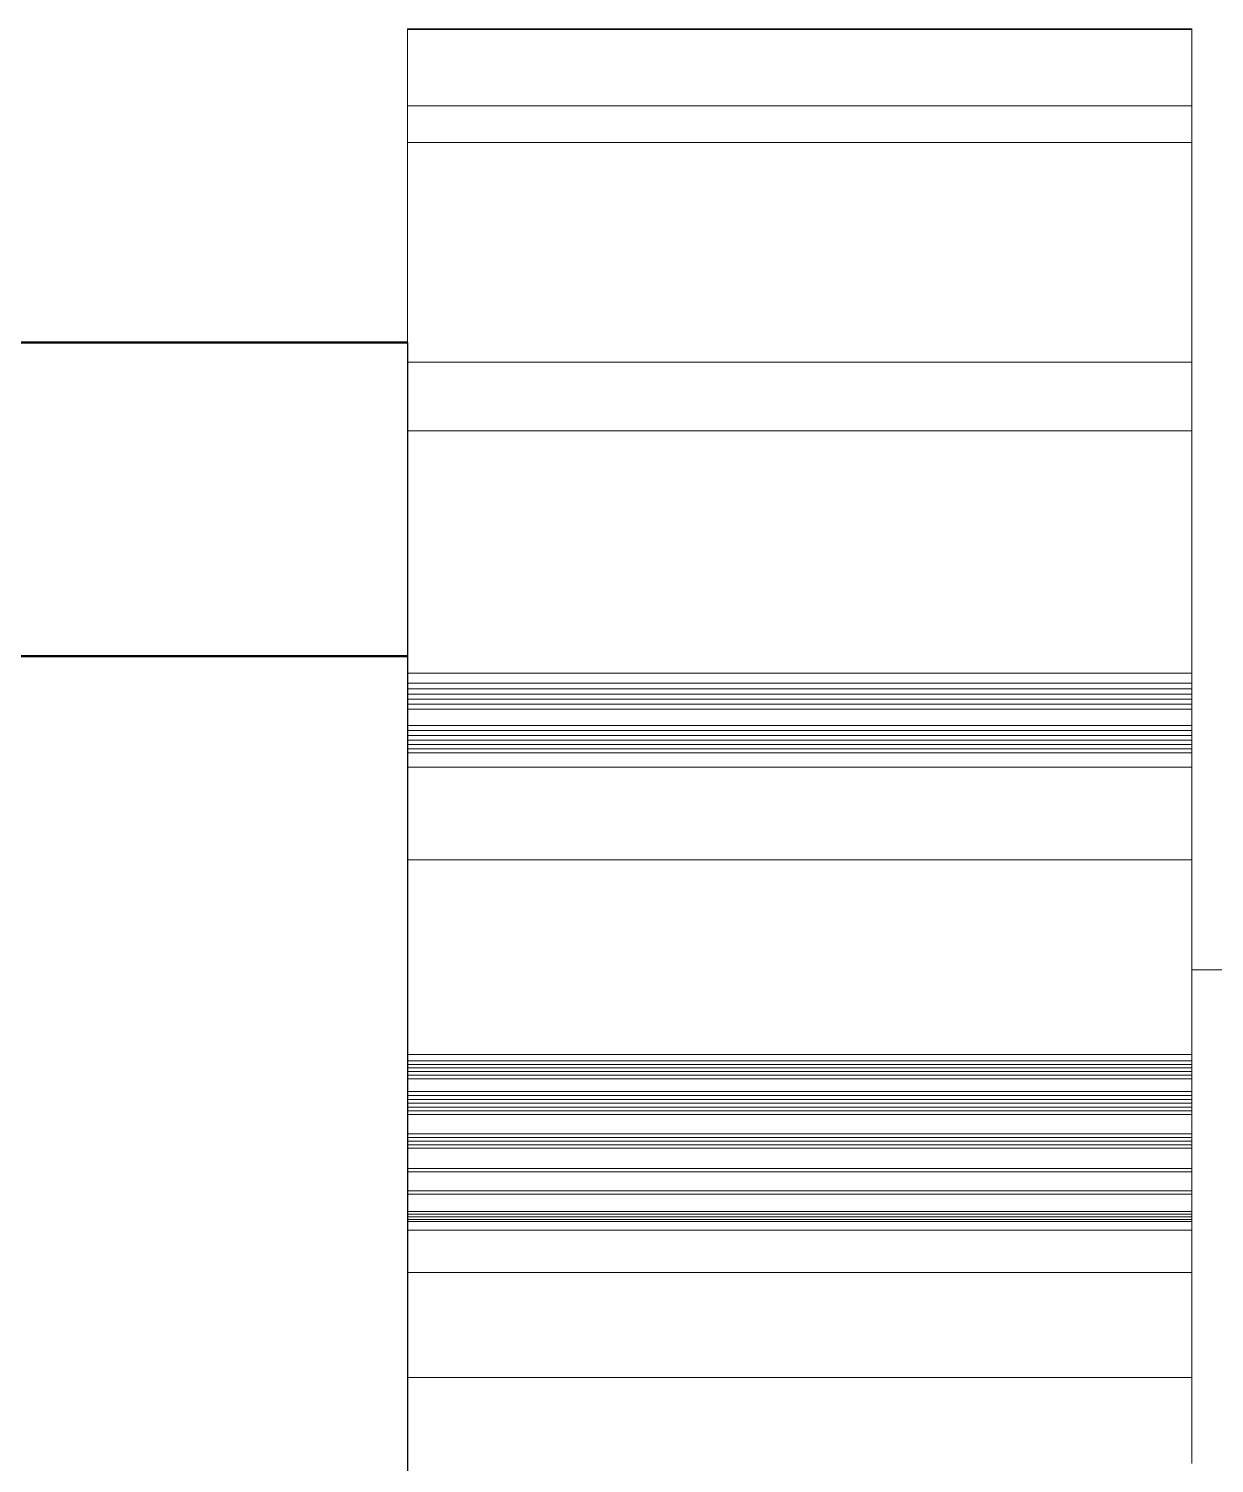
# Model space of a CAD drawing. Header units: millimetres. Extents: x 278858 to 279223, y 218711 to 219074.
# Drawn here: x 279161.72 to 279169.27, y 218975.68 to 218984.83 of the extents above; entities that cross this region are included whole.
import ezdxf

# ---------------------------------------------------------------- set-up
doc = ezdxf.new("R2010")
doc.units = ezdxf.units.MM
doc.header["$LTSCALE"] = 2
doc.layers.add('AM_9', color=251, linetype='Continuous', lineweight=15)
doc.layers.add('Visibile (ANSI)', color=7, linetype='Continuous', lineweight=50)

msp = doc.modelspace()

# ---------------------------------------------------------------- linework, layer by layer
msp.add_line((279164.1308, 218982.8284), (279164.1308, 218966.8284))
at = {"layer": 'AM_9'}
for p, q in [((279164.1308, 218984.8284), (279164.1308, 218984.8226)), ((279164.1308, 218984.8284), (279169.1308, 218984.8284)), ((279164.1308, 218984.7508), (279164.1308, 218984.8226)), ((279164.1308, 218984.8226), (279169.1308, 218984.8226)), ((279169.1308, 218984.8226), (279169.1308, 218984.8284)), ((279169.1308, 218984.8226), (279169.1308, 218984.7508)), ((279164.1308, 218984.6801), (279164.1308, 218984.7508)), ((279169.1308, 218984.7508), (279169.1308, 218984.6801)), ((279164.1308, 218984.6108), (279164.1308, 218984.6801)), ((279169.1308, 218984.6801), (279169.1308, 218984.6108)), ((279164.1308, 218984.5427), (279164.1308, 218984.6108)), ((279164.1308, 218984.4759), (279164.1308, 218984.5427)), ((279169.1308, 218984.6108), (279169.1308, 218984.5427)), ((279169.1308, 218984.5427), (279169.1308, 218984.4759)), ((279164.1308, 218984.4105), (279164.1308, 218984.4759)), ((279169.1308, 218984.4759), (279169.1308, 218984.4105)), ((279164.1308, 218984.3466), (279164.1308, 218984.4105)), ((279164.1308, 218984.3364), (279164.1308, 218984.3466)), ((279169.1308, 218984.4105), (279169.1308, 218984.3466)), ((279169.1308, 218984.3466), (279169.1308, 218984.3364)), ((279164.1308, 218984.3364), (279164.1308, 218984.1033)), ((279164.1308, 218984.3364), (279169.1308, 218984.3364)), ((279169.1308, 218984.1033), (279169.1308, 218984.3364)), ((279164.1308, 218984.1359), (279164.1308, 218984.1749)), ((279164.1308, 218984.0981), (279164.1308, 218984.1359)), ((279164.1308, 218984.0217), (279164.1308, 218984.1033)), ((279164.1308, 218984.1033), (279169.1308, 218984.1033)), ((279164.1308, 218984.0217), (279164.1308, 218984.1033)), ((279164.1308, 218984.0618), (279164.1308, 218984.0981)), ((279169.1308, 218984.1033), (279169.1308, 218984.0217)), ((279164.1308, 218984.0268), (279164.1308, 218984.0618)), ((279164.1308, 218983.9931), (279164.1308, 218984.0268)), ((279164.1308, 218983.942), (279164.1308, 218984.0217)), ((279164.1308, 218983.942), (279164.1308, 218984.0217)), ((279164.1308, 218983.9608), (279164.1308, 218983.9931)), ((279169.1308, 218984.0217), (279169.1308, 218983.942)), ((279164.1308, 218983.9297), (279164.1308, 218983.9608)), ((279164.1308, 218983.8642), (279164.1308, 218983.942)), ((279164.1308, 218983.8642), (279164.1308, 218983.942)), ((279164.1308, 218983.9), (279164.1308, 218983.9297)), ((279164.1308, 218983.8715), (279164.1308, 218983.9)), ((279169.1308, 218983.942), (279169.1308, 218983.8642)), ((279164.1308, 218983.8444), (279164.1308, 218983.8715)), ((279164.1308, 218983.7882), (279164.1308, 218983.8642)), ((279164.1308, 218983.7882), (279164.1308, 218983.8642)), ((279164.1308, 218983.8184), (279164.1308, 218983.8444)), ((279164.1308, 218983.7938), (279164.1308, 218983.8184)), ((279169.1308, 218983.8642), (279169.1308, 218983.7882)), ((279164.1308, 218983.7704), (279164.1308, 218983.7938)), ((279164.1308, 218983.7142), (279164.1308, 218983.7882)), ((279164.1308, 218983.7142), (279164.1308, 218983.7882)), ((279164.1308, 218983.7481), (279164.1308, 218983.7704)), ((279164.1308, 218983.7271), (279164.1308, 218983.7481)), ((279164.1308, 218983.7073), (279164.1308, 218983.7271)), ((279164.1308, 218983.6422), (279164.1308, 218983.7142)), ((279164.1308, 218983.6422), (279164.1308, 218983.7142)), ((279164.1308, 218983.6887), (279164.1308, 218983.7073)), ((279169.1308, 218983.7882), (279169.1308, 218983.7142)), ((279169.1308, 218983.7142), (279169.1308, 218983.6422)), ((279164.1308, 218983.6712), (279164.1308, 218983.6887)), ((279164.1308, 218983.6548), (279164.1308, 218983.6712)), ((279164.1308, 218983.6224), (279164.1308, 218983.6548)), ((279164.1308, 218983.5721), (279164.1308, 218983.6422)), ((279164.1308, 218983.5721), (279164.1308, 218983.6422)), ((279164.1308, 218983.5872), (279164.1308, 218983.6224)), ((279169.1308, 218983.6422), (279169.1308, 218983.5721)), ((279164.1308, 218983.5537), (279164.1308, 218983.5872)), ((279164.1308, 218983.5041), (279164.1308, 218983.5721)), ((279164.1308, 218983.5041), (279164.1308, 218983.5721)), ((279164.1308, 218983.5222), (279164.1308, 218983.5537)), ((279164.1308, 218983.4185), (279164.1308, 218983.5222)), ((279169.1308, 218983.5721), (279169.1308, 218983.5041)), ((279164.1308, 218983.4381), (279164.1308, 218983.5041)), ((279164.1308, 218983.4381), (279164.1308, 218983.5041)), ((279164.1308, 218983.3741), (279164.1308, 218983.4381)), ((279164.1308, 218983.3741), (279164.1308, 218983.4381)), ((279169.1308, 218983.5041), (279169.1308, 218983.4381)), ((279169.1308, 218983.4381), (279169.1308, 218983.3741)), ((279164.1308, 218983.3857), (279164.1308, 218983.4185)), ((279164.1308, 218983.355), (279164.1308, 218983.3857)), ((279164.1308, 218983.3122), (279164.1308, 218983.3741)), ((279164.1308, 218983.3122), (279164.1308, 218983.3741)), ((279164.1308, 218983.3266), (279164.1308, 218983.355)), ((279169.1308, 218983.3741), (279169.1308, 218983.3122)), ((279164.1308, 218983.3006), (279164.1308, 218983.3266)), ((279164.1308, 218983.2524), (279164.1308, 218983.3122)), ((279164.1308, 218983.2524), (279164.1308, 218983.3122)), ((279164.1308, 218983.1469), (279164.1308, 218983.3006)), ((279164.1308, 218983.1946), (279164.1308, 218983.2524)), ((279164.1308, 218983.1946), (279164.1308, 218983.2524)), ((279169.1308, 218983.3122), (279169.1308, 218983.2524)), ((279169.1308, 218983.2524), (279169.1308, 218983.1946)), ((279164.1308, 218983.139), (279164.1308, 218983.1946)), ((279164.1308, 218983.139), (279164.1308, 218983.1946)), ((279169.1308, 218983.1946), (279169.1308, 218983.139)), ((279164.1308, 218983.1455), (279164.1308, 218983.1469)), ((279164.1308, 218983.1455), (279164.1308, 218982.507)), ((279164.1308, 218983.0855), (279164.1308, 218983.139)), ((279164.1308, 218983.0855), (279164.1308, 218983.139)), ((279164.1308, 218983.0341), (279164.1308, 218983.0855)), ((279164.1308, 218983.0341), (279164.1308, 218983.0855)), ((279169.1308, 218983.139), (279169.1308, 218983.0855)), ((279169.1308, 218983.0855), (279169.1308, 218983.0341)), ((279164.1308, 218982.9849), (279164.1308, 218983.0341)), ((279164.1308, 218982.9849), (279164.1308, 218983.0341)), ((279164.1308, 218982.9378), (279164.1308, 218982.9849)), ((279164.1308, 218982.9378), (279164.1308, 218982.9849)), ((279169.1308, 218983.0341), (279169.1308, 218982.9849)), ((279169.1308, 218982.9849), (279169.1308, 218982.9378)), ((279164.1308, 218982.8929), (279164.1308, 218982.9378)), ((279164.1308, 218982.8929), (279164.1308, 218982.9378)), ((279164.1308, 218982.8501), (279164.1308, 218982.8929)), ((279164.1308, 218982.8501), (279164.1308, 218982.8929)), ((279169.1308, 218982.9378), (279169.1308, 218982.8929)), ((279169.1308, 218982.8929), (279169.1308, 218982.8501)), ((279164.1308, 218982.8095), (279164.1308, 218982.8501)), ((279164.1308, 218982.8095), (279164.1308, 218982.8501)), ((279164.1308, 218982.771), (279164.1308, 218982.8095)), ((279164.1308, 218982.771), (279164.1308, 218982.8095)), ((279169.1308, 218982.8501), (279169.1308, 218982.8095)), ((279169.1308, 218982.8095), (279169.1308, 218982.771)), ((279164.1308, 218982.7347), (279164.1308, 218982.771)), ((279164.1308, 218982.7347), (279164.1308, 218982.771)), ((279164.1308, 218982.7034), (279164.1308, 218982.7347)), ((279164.1308, 218982.7034), (279164.1308, 218982.7347)), ((279164.1308, 218982.7034), (279164.1308, 218982.2653)), ((279164.1308, 218982.7034), (279169.1308, 218982.7034)), ((279164.1308, 218982.7034), (279164.1308, 218982.2653)), ((279169.1308, 218982.771), (279169.1308, 218982.7347)), ((279169.1308, 218982.7347), (279169.1308, 218982.7034)), ((279169.1308, 218982.2653), (279169.1308, 218982.7034)), ((279164.1308, 218982.4458), (279164.1308, 218982.507)), ((279164.1308, 218982.3862), (279164.1308, 218982.4458)), ((279164.1308, 218982.328), (279164.1308, 218982.3862)), ((279164.1308, 218982.2714), (279164.1308, 218982.328)), ((279164.1308, 218982.2162), (279164.1308, 218982.2714)), ((279164.1308, 218982.1838), (279164.1308, 218982.2653)), ((279164.1308, 218982.2653), (279169.1308, 218982.2653)), ((279164.1308, 218982.1838), (279164.1308, 218982.2653)), ((279169.1308, 218982.2653), (279169.1308, 218982.1838)), ((279164.1308, 218982.1625), (279164.1308, 218982.2162)), ((279164.1308, 218982.1046), (279164.1308, 218982.1838)), ((279164.1308, 218982.1046), (279164.1308, 218982.1838)), ((279164.1308, 218982.1103), (279164.1308, 218982.1625)), ((279169.1308, 218982.1838), (279169.1308, 218982.1046)), ((279164.1308, 218982.0595), (279164.1308, 218982.1103)), ((279164.1308, 218982.0277), (279164.1308, 218982.1046)), ((279164.1308, 218982.0277), (279164.1308, 218982.1046)), ((279164.1308, 218982.0102), (279164.1308, 218982.0595)), ((279169.1308, 218982.1046), (279169.1308, 218982.0277)), ((279164.1308, 218981.9531), (279164.1308, 218982.0277)), ((279164.1308, 218981.9531), (279164.1308, 218982.0277)), ((279164.1308, 218981.9623), (279164.1308, 218982.0102)), ((279169.1308, 218982.0277), (279169.1308, 218981.9531)), ((279164.1308, 218981.9158), (279164.1308, 218981.9623)), ((279164.1308, 218981.8808), (279164.1308, 218981.9531)), ((279164.1308, 218981.8808), (279164.1308, 218981.9531)), ((279164.1308, 218981.8707), (279164.1308, 218981.9158)), ((279164.1308, 218981.8108), (279164.1308, 218981.8808)), ((279164.1308, 218981.8108), (279164.1308, 218981.8808)), ((279169.1308, 218981.9531), (279169.1308, 218981.8808)), ((279169.1308, 218981.8808), (279169.1308, 218981.8108)), ((279164.1308, 218981.827), (279164.1308, 218981.8707)), ((279164.1308, 218981.7847), (279164.1308, 218981.827)), ((279164.1308, 218981.7431), (279164.1308, 218981.8108)), ((279164.1308, 218981.7431), (279164.1308, 218981.8108)), ((279164.1308, 218981.7437), (279164.1308, 218981.7847)), ((279169.1308, 218981.8108), (279169.1308, 218981.7431)), ((279164.1308, 218981.7041), (279164.1308, 218981.7437)), ((279164.1308, 218981.6777), (279164.1308, 218981.7431)), ((279164.1308, 218981.6777), (279164.1308, 218981.7431)), ((279164.1308, 218981.6659), (279164.1308, 218981.7041)), ((279169.1308, 218981.7431), (279169.1308, 218981.6777)), ((279164.1308, 218981.6146), (279164.1308, 218981.6777)), ((279164.1308, 218981.6146), (279164.1308, 218981.6777)), ((279164.1308, 218981.6289), (279164.1308, 218981.6659)), ((279164.1308, 218981.5933), (279164.1308, 218981.6289)), ((279164.1308, 218981.5539), (279164.1308, 218981.6146)), ((279164.1308, 218981.5539), (279164.1308, 218981.6146)), ((279169.1308, 218981.6777), (279169.1308, 218981.6146)), ((279169.1308, 218981.6146), (279169.1308, 218981.5539)), ((279164.1308, 218981.559), (279164.1308, 218981.5933)), ((279164.1308, 218981.5259), (279164.1308, 218981.559)), ((279164.1308, 218981.4954), (279164.1308, 218981.5539)), ((279164.1308, 218981.4954), (279164.1308, 218981.5539)), ((279164.1308, 218981.4941), (279164.1308, 218981.5259)), ((279169.1308, 218981.5539), (279169.1308, 218981.4954)), ((279164.1308, 218981.4392), (279164.1308, 218981.4954)), ((279164.1308, 218981.4392), (279164.1308, 218981.4954)), ((279164.1308, 218981.4636), (279164.1308, 218981.4941)), ((279164.1308, 218981.4343), (279164.1308, 218981.4636)), ((279164.1308, 218981.3853), (279164.1308, 218981.4392)), ((279164.1308, 218981.3853), (279164.1308, 218981.4392)), ((279164.1308, 218981.4062), (279164.1308, 218981.4343)), ((279169.1308, 218981.4954), (279169.1308, 218981.4392)), ((279169.1308, 218981.4392), (279169.1308, 218981.3853)), ((279164.1308, 218981.3794), (279164.1308, 218981.4062)), ((279164.1308, 218981.3336), (279164.1308, 218981.3853)), ((279164.1308, 218981.3336), (279164.1308, 218981.3853)), ((279164.1308, 218981.3537), (279164.1308, 218981.3794)), ((279164.1308, 218981.3292), (279164.1308, 218981.3537)), ((279164.1308, 218981.2842), (279164.1308, 218981.3336)), ((279164.1308, 218981.2842), (279164.1308, 218981.3336)), ((279164.1308, 218981.3058), (279164.1308, 218981.3292)), ((279169.1308, 218981.3853), (279169.1308, 218981.3336)), ((279169.1308, 218981.3336), (279169.1308, 218981.2842)), ((279164.1308, 218981.2836), (279164.1308, 218981.3058)), ((279164.1308, 218981.2371), (279164.1308, 218981.2842)), ((279164.1308, 218981.2371), (279164.1308, 218981.2842)), ((279164.1308, 218981.2624), (279164.1308, 218981.2836)), ((279164.1308, 218981.2424), (279164.1308, 218981.2624)), ((279164.1308, 218981.2235), (279164.1308, 218981.2424)), ((279164.1308, 218981.1921), (279164.1308, 218981.2371)), ((279164.1308, 218981.1921), (279164.1308, 218981.2371)), ((279169.1308, 218981.2842), (279169.1308, 218981.2371)), ((279169.1308, 218981.2371), (279169.1308, 218981.1921)), ((279164.1308, 218981.2056), (279164.1308, 218981.2235)), ((279164.1308, 218981.1888), (279164.1308, 218981.2056)), ((279164.1308, 218981.1494), (279164.1308, 218981.1921)), ((279164.1308, 218981.1494), (279164.1308, 218981.1921)), ((279164.1308, 218981.173), (279164.1308, 218981.1888)), ((279164.1308, 218981.1582), (279164.1308, 218981.173)), ((279164.1308, 218981.1443), (279164.1308, 218981.1582)), ((279164.1308, 218981.1089), (279164.1308, 218981.1494)), ((279164.1308, 218981.1089), (279164.1308, 218981.1494)), ((279164.1308, 218981.1315), (279164.1308, 218981.1443)), ((279169.1308, 218981.1921), (279169.1308, 218981.1494)), ((279169.1308, 218981.1494), (279169.1308, 218981.1089)), ((279164.1308, 218981.1057), (279164.1308, 218981.1315)), ((279164.1308, 218981.0706), (279164.1308, 218981.1089)), ((279164.1308, 218981.0706), (279164.1308, 218981.1089)), ((279164.1308, 218981.0772), (279164.1308, 218981.1057)), ((279164.1308, 218981.0494), (279164.1308, 218981.0772)), ((279164.1308, 218981.0344), (279164.1308, 218981.0706)), ((279164.1308, 218981.0344), (279164.1308, 218981.0706)), ((279169.1308, 218981.1089), (279169.1308, 218981.0706)), ((279169.1308, 218981.0706), (279169.1308, 218981.0344)), ((279164.1308, 218981.0225), (279164.1308, 218981.0494)), ((279164.1308, 218981.0003), (279164.1308, 218981.0344)), ((279164.1308, 218981.0003), (279164.1308, 218981.0344)), ((279164.1308, 218980.9322), (279164.1308, 218981.0225)), ((279164.1308, 218980.9684), (279164.1308, 218981.0003)), ((279164.1308, 218980.9684), (279164.1308, 218981.0003)), ((279164.1308, 218980.9385), (279164.1308, 218980.9684)), ((279164.1308, 218980.9385), (279164.1308, 218980.9684)), ((279169.1308, 218981.0344), (279169.1308, 218981.0003)), ((279169.1308, 218981.0003), (279169.1308, 218980.9684)), ((279169.1308, 218980.9684), (279169.1308, 218980.9385)), ((279164.1308, 218980.9107), (279164.1308, 218980.9385)), ((279164.1308, 218980.9107), (279164.1308, 218980.9385)), ((279164.1308, 218980.9037), (279164.1308, 218980.9322)), ((279164.1308, 218980.8849), (279164.1308, 218980.9107)), ((279164.1308, 218980.8849), (279164.1308, 218980.9107)), ((279164.1308, 218980.8762), (279164.1308, 218980.9037)), ((279164.1308, 218980.8612), (279164.1308, 218980.8849)), ((279164.1308, 218980.8612), (279164.1308, 218980.8849)), ((279164.1308, 218980.85), (279164.1308, 218980.8762)), ((279169.1308, 218980.9385), (279169.1308, 218980.9107)), ((279169.1308, 218980.9107), (279169.1308, 218980.8849)), ((279169.1308, 218980.8849), (279169.1308, 218980.8612)), ((279164.1308, 218980.8284), (279154.1308, 218980.8284)), ((279164.1308, 218980.8284), (279154.1308, 218980.8284)), ((279164.1308, 218980.8394), (279164.1308, 218980.8612)), ((279164.1308, 218980.8394), (279164.1308, 218980.8612)), ((279164.1308, 218980.8253), (279164.1308, 218980.85)), ((279164.1308, 218980.8195), (279164.1308, 218980.8394)), ((279164.1308, 218980.8195), (279164.1308, 218980.8394)), ((279164.1308, 218980.6756), (279164.1308, 218980.8253)), ((279164.1308, 218980.8016), (279164.1308, 218980.8195)), ((279164.1308, 218980.8016), (279164.1308, 218980.8195)), ((279164.1308, 218980.7855), (279164.1308, 218980.8016)), ((279164.1308, 218980.7855), (279164.1308, 218980.8016)), ((279164.1308, 218980.7713), (279164.1308, 218980.7855)), ((279164.1308, 218980.7713), (279164.1308, 218980.7855)), ((279169.1308, 218980.8612), (279169.1308, 218980.8394)), ((279169.1308, 218980.8394), (279169.1308, 218980.8195)), ((279169.1308, 218980.8195), (279169.1308, 218980.8016)), ((279169.1308, 218980.8016), (279169.1308, 218980.7855)), ((279169.1308, 218980.7855), (279169.1308, 218980.7713)), ((279164.1308, 218980.7588), (279164.1308, 218980.7713)), ((279164.1308, 218980.7588), (279164.1308, 218980.7713)), ((279164.1308, 218980.7481), (279164.1308, 218980.7588)), ((279164.1308, 218980.7481), (279164.1308, 218980.7588)), ((279164.1308, 218980.7392), (279164.1308, 218980.7481)), ((279164.1308, 218980.7392), (279164.1308, 218980.7481)), ((279164.1308, 218980.7319), (279164.1308, 218980.7392)), ((279164.1308, 218980.7319), (279164.1308, 218980.7392)), ((279164.1308, 218980.7263), (279164.1308, 218980.7319)), ((279164.1308, 218980.7263), (279164.1308, 218980.7319)), ((279164.1308, 218980.7223), (279164.1308, 218980.7263)), ((279164.1308, 218980.7223), (279164.1308, 218980.7263)), ((279164.1308, 218980.7198), (279164.1308, 218980.7223)), ((279164.1308, 218980.7198), (279164.1308, 218980.7223)), ((279164.1308, 218980.6553), (279164.1308, 218980.7198)), ((279164.1308, 218980.7198), (279169.1308, 218980.7198)), ((279164.1308, 218980.6553), (279164.1308, 218980.7198)), ((279169.1308, 218980.7713), (279169.1308, 218980.7588)), ((279169.1308, 218980.7588), (279169.1308, 218980.7481)), ((279169.1308, 218980.7481), (279169.1308, 218980.7392)), ((279169.1308, 218980.7392), (279169.1308, 218980.7319)), ((279169.1308, 218980.7319), (279169.1308, 218980.7263)), ((279169.1308, 218980.7263), (279169.1308, 218980.7223)), ((279169.1308, 218980.7223), (279169.1308, 218980.7198)), ((279169.1308, 218980.7198), (279169.1308, 218980.6553)), ((279164.1308, 218980.6519), (279164.1308, 218980.6756)), ((279164.1308, 218980.6206), (279164.1308, 218980.6553)), ((279164.1308, 218980.6553), (279169.1308, 218980.6553)), ((279164.1308, 218980.6206), (279164.1308, 218980.6553)), ((279164.1308, 218980.63), (279164.1308, 218980.6519)), ((279164.1308, 218980.5012), (279164.1308, 218980.63)), ((279164.1308, 218980.5867), (279164.1308, 218980.6206)), ((279164.1308, 218980.6206), (279169.1308, 218980.6206)), ((279164.1308, 218980.5867), (279164.1308, 218980.6206)), ((279169.1308, 218980.6553), (279169.1308, 218980.6206)), ((279169.1308, 218980.6206), (279169.1308, 218980.5867)), ((279164.1308, 218980.5537), (279164.1308, 218980.5867)), ((279164.1308, 218980.5867), (279169.1308, 218980.5867)), ((279164.1308, 218980.5537), (279164.1308, 218980.5867)), ((279164.1308, 218980.5218), (279164.1308, 218980.5537)), ((279164.1308, 218980.5537), (279169.1308, 218980.5537)), ((279164.1308, 218980.5218), (279164.1308, 218980.5537)), ((279164.1308, 218980.4909), (279164.1308, 218980.5218)), ((279164.1308, 218980.5218), (279169.1308, 218980.5218)), ((279164.1308, 218980.4909), (279164.1308, 218980.5218)), ((279169.1308, 218980.5867), (279169.1308, 218980.5537)), ((279169.1308, 218980.5537), (279169.1308, 218980.5218)), ((279169.1308, 218980.5218), (279169.1308, 218980.4909)), ((279164.1308, 218980.4796), (279164.1308, 218980.5012)), ((279164.1308, 218980.3852), (279164.1308, 218980.4909)), ((279164.1308, 218980.4909), (279169.1308, 218980.4909)), ((279164.1308, 218980.3852), (279164.1308, 218980.4909)), ((279164.1308, 218980.4796), (279164.1308, 218980.3623)), ((279169.1308, 218980.4909), (279169.1308, 218980.3852)), ((279164.1308, 218980.3531), (279164.1308, 218980.3852)), ((279164.1308, 218980.3852), (279169.1308, 218980.3852)), ((279164.1308, 218980.3531), (279164.1308, 218980.3852)), ((279164.1308, 218980.3438), (279164.1308, 218980.3623)), ((279164.1308, 218980.3222), (279164.1308, 218980.3531)), ((279164.1308, 218980.3531), (279169.1308, 218980.3531)), ((279164.1308, 218980.3222), (279164.1308, 218980.3531)), ((279164.1308, 218980.2374), (279164.1308, 218980.3438)), ((279164.1308, 218980.2927), (279164.1308, 218980.3222)), ((279164.1308, 218980.3222), (279169.1308, 218980.3222)), ((279164.1308, 218980.2927), (279164.1308, 218980.3222)), ((279169.1308, 218980.3852), (279169.1308, 218980.3531)), ((279169.1308, 218980.3531), (279169.1308, 218980.3222)), ((279169.1308, 218980.3222), (279169.1308, 218980.2927)), ((279164.1308, 218980.2645), (279164.1308, 218980.2927)), ((279164.1308, 218980.2927), (279169.1308, 218980.2927)), ((279164.1308, 218980.2645), (279164.1308, 218980.2927)), ((279164.1308, 218980.2378), (279164.1308, 218980.2645)), ((279164.1308, 218980.2645), (279169.1308, 218980.2645)), ((279164.1308, 218980.2378), (279164.1308, 218980.2645)), ((279164.1308, 218980.2127), (279164.1308, 218980.2378)), ((279164.1308, 218980.2378), (279169.1308, 218980.2378)), ((279164.1308, 218980.2127), (279164.1308, 218980.2378)), ((279164.1308, 218980.2205), (279164.1308, 218980.2374)), ((279169.1308, 218980.2927), (279169.1308, 218980.2645)), ((279169.1308, 218980.2645), (279169.1308, 218980.2378)), ((279169.1308, 218980.2378), (279169.1308, 218980.2127)), ((279164.1308, 218980.2059), (279164.1308, 218980.2205)), ((279164.1308, 218980.1206), (279164.1308, 218980.2127)), ((279164.1308, 218980.2127), (279169.1308, 218980.2127)), ((279164.1308, 218980.1206), (279164.1308, 218980.2127)), ((279164.1308, 218980.2047), (279164.1308, 218980.2059)), ((279164.1308, 218980.2045), (279164.1308, 218980.2047)), ((279164.1308, 218980.2037), (279164.1308, 218980.2045)), ((279164.1308, 218980.2024), (279164.1308, 218980.2037)), ((279164.1308, 218980.2004), (279164.1308, 218980.2024)), ((279164.1308, 218980.1979), (279164.1308, 218980.2004)), ((279164.1308, 218980.1947), (279164.1308, 218980.1979)), ((279164.1308, 218980.1909), (279164.1308, 218980.1947)), ((279164.1308, 218980.1863), (279164.1308, 218980.1909)), ((279164.1308, 218980.1811), (279164.1308, 218980.1863)), ((279164.1308, 218980.1751), (279164.1308, 218980.1811)), ((279164.1308, 218980.1683), (279164.1308, 218980.1751)), ((279164.1308, 218980.1607), (279164.1308, 218980.1683)), ((279164.1308, 218980.1523), (279164.1308, 218980.1607)), ((279164.1308, 218980.1431), (279164.1308, 218980.1523)), ((279164.1308, 218980.133), (279164.1308, 218980.1431)), ((279169.1308, 218980.2127), (279169.1308, 218980.1206)), ((279164.1308, 218980.122), (279164.1308, 218980.133)), ((279164.1308, 218980.122), (279164.1308, 218979.4207)), ((279164.1308, 218980.1206), (279164.1308, 218979.5303)), ((279164.1308, 218980.1206), (279169.1308, 218980.1206)), ((279164.1308, 218980.1206), (279164.1308, 218979.5303)), ((279169.1308, 218979.5303), (279169.1308, 218980.1206)), ((279164.1308, 218979.4588), (279164.1308, 218979.5303)), ((279164.1308, 218979.5303), (279169.1308, 218979.5303)), ((279164.1308, 218979.4588), (279164.1308, 218979.5303)), ((279169.1308, 218979.5303), (279169.1308, 218979.4588)), ((279164.1308, 218979.3896), (279164.1308, 218979.4588)), ((279164.1308, 218979.3896), (279164.1308, 218979.4588)), ((279164.1308, 218979.3693), (279164.1308, 218979.4207)), ((279169.1308, 218979.4588), (279169.1308, 218979.3896)), ((279164.1308, 218979.3229), (279164.1308, 218979.3896)), ((279164.1308, 218979.3229), (279164.1308, 218979.3896)), ((279164.1308, 218979.3193), (279164.1308, 218979.3693)), ((279164.1308, 218979.2586), (279164.1308, 218979.3229)), ((279164.1308, 218979.2586), (279164.1308, 218979.3229)), ((279164.1308, 218979.2707), (279164.1308, 218979.3193)), ((279169.1308, 218979.3896), (279169.1308, 218979.3229)), ((279169.1308, 218979.3229), (279169.1308, 218979.2586)), ((279164.1308, 218979.2236), (279164.1308, 218979.2707)), ((279164.1308, 218979.1967), (279164.1308, 218979.2586)), ((279164.1308, 218979.1967), (279164.1308, 218979.2586)), ((279164.1308, 218979.1778), (279164.1308, 218979.2236)), ((279169.1308, 218979.2586), (279169.1308, 218979.1967)), ((279164.1308, 218979.1372), (279164.1308, 218979.1967)), ((279164.1308, 218979.1372), (279164.1308, 218979.1967)), ((279164.1308, 218979.1334), (279164.1308, 218979.1778)), ((279164.1308, 218979.0801), (279164.1308, 218979.1372)), ((279164.1308, 218979.0801), (279164.1308, 218979.1372)), ((279164.1308, 218979.0904), (279164.1308, 218979.1334)), ((279169.1308, 218979.1967), (279169.1308, 218979.1372)), ((279169.1308, 218979.1372), (279169.1308, 218979.0801)), ((279164.1308, 218979.0488), (279164.1308, 218979.0904)), ((279164.1308, 218979.0252), (279164.1308, 218979.0801)), ((279164.1308, 218979.0252), (279164.1308, 218979.0801)), ((279164.1308, 218979.0085), (279164.1308, 218979.0488)), ((279169.1308, 218979.0801), (279169.1308, 218979.0252)), ((279164.1308, 218978.9727), (279164.1308, 218979.0252)), ((279164.1308, 218978.9727), (279164.1308, 218979.0252)), ((279164.1308, 218978.9695), (279164.1308, 218979.0085)), ((279164.1308, 218978.9224), (279164.1308, 218978.9727)), ((279164.1308, 218978.9224), (279164.1308, 218978.9727)), ((279164.1308, 218978.9319), (279164.1308, 218978.9695)), ((279169.1308, 218979.0252), (279169.1308, 218978.9727)), ((279169.1308, 218978.9727), (279169.1308, 218978.9224)), ((279164.1308, 218978.8955), (279164.1308, 218978.9319)), ((279164.1308, 218978.8744), (279164.1308, 218978.9224)), ((279164.1308, 218978.8744), (279164.1308, 218978.9224)), ((279164.1308, 218978.8604), (279164.1308, 218978.8955)), ((279164.1308, 218978.8286), (279164.1308, 218978.8744)), ((279164.1308, 218978.8286), (279164.1308, 218978.8744)), ((279164.1308, 218978.8266), (279164.1308, 218978.8604)), ((279169.1308, 218978.9224), (279169.1308, 218978.8744)), ((279169.1308, 218978.8744), (279169.1308, 218978.8286)), ((279164.1308, 218978.785), (279164.1308, 218978.8286)), ((279164.1308, 218978.785), (279164.1308, 218978.8286)), ((279164.1308, 218978.7939), (279164.1308, 218978.8266)), ((279164.1308, 218978.7626), (279164.1308, 218978.7939)), ((279164.1308, 218978.7436), (279164.1308, 218978.785)), ((279164.1308, 218978.7436), (279164.1308, 218978.785)), ((279169.1308, 218978.8286), (279169.1308, 218978.785)), ((279170.1308, 218978.8284), (279169.1308, 218978.8284)), ((279169.1308, 218978.785), (279169.1308, 218978.7436)), ((279164.1308, 218978.7324), (279164.1308, 218978.7626)), ((279164.1308, 218978.7042), (279164.1308, 218978.7436)), ((279164.1308, 218978.7042), (279164.1308, 218978.7436)), ((279164.1308, 218978.7034), (279164.1308, 218978.7324)), ((279164.1308, 218978.667), (279164.1308, 218978.7042)), ((279164.1308, 218978.667), (279164.1308, 218978.7042)), ((279164.1308, 218978.6755), (279164.1308, 218978.7034)), ((279164.1308, 218978.6488), (279164.1308, 218978.6755)), ((279169.1308, 218978.7436), (279169.1308, 218978.7042)), ((279169.1308, 218978.7042), (279169.1308, 218978.667)), ((279164.1308, 218978.6318), (279164.1308, 218978.667)), ((279164.1308, 218978.6318), (279164.1308, 218978.667)), ((279164.1308, 218978.6233), (279164.1308, 218978.6488)), ((279164.1308, 218978.5986), (279164.1308, 218978.6318)), ((279164.1308, 218978.5986), (279164.1308, 218978.6318)), ((279164.1308, 218978.5988), (279164.1308, 218978.6233)), ((279164.1308, 218978.5755), (279164.1308, 218978.5988)), ((279164.1308, 218978.5674), (279164.1308, 218978.5986)), ((279164.1308, 218978.5674), (279164.1308, 218978.5986)), ((279169.1308, 218978.667), (279169.1308, 218978.6318)), ((279169.1308, 218978.6318), (279169.1308, 218978.5986)), ((279169.1308, 218978.5986), (279169.1308, 218978.5674)), ((279164.1308, 218978.5532), (279164.1308, 218978.5755)), ((279164.1308, 218978.5381), (279164.1308, 218978.5674)), ((279164.1308, 218978.5381), (279164.1308, 218978.5674)), ((279164.1308, 218978.5319), (279164.1308, 218978.5532)), ((279164.1308, 218978.5107), (279164.1308, 218978.5381)), ((279164.1308, 218978.5107), (279164.1308, 218978.5381)), ((279164.1308, 218978.5117), (279164.1308, 218978.5319)), ((279164.1308, 218978.4925), (279164.1308, 218978.5117)), ((279164.1308, 218978.4852), (279164.1308, 218978.5107)), ((279164.1308, 218978.4852), (279164.1308, 218978.5107)), ((279164.1308, 218978.4742), (279164.1308, 218978.4925)), ((279169.1308, 218978.5674), (279169.1308, 218978.5381)), ((279169.1308, 218978.5381), (279169.1308, 218978.5107)), ((279169.1308, 218978.5107), (279169.1308, 218978.4852)), ((279164.1308, 218978.4615), (279164.1308, 218978.4852)), ((279164.1308, 218978.4615), (279164.1308, 218978.4852)), ((279164.1308, 218978.457), (279164.1308, 218978.4742)), ((279164.1308, 218978.4395), (279164.1308, 218978.4615)), ((279164.1308, 218978.4395), (279164.1308, 218978.4615)), ((279164.1308, 218978.4406), (279164.1308, 218978.457)), ((279164.1308, 218978.4253), (279164.1308, 218978.4406)), ((279164.1308, 218978.4193), (279164.1308, 218978.4395)), ((279164.1308, 218978.4193), (279164.1308, 218978.4395)), ((279164.1308, 218978.4108), (279164.1308, 218978.4253)), ((279164.1308, 218978.4007), (279164.1308, 218978.4193)), ((279164.1308, 218978.4007), (279164.1308, 218978.4193)), ((279164.1308, 218978.3971), (279164.1308, 218978.4108)), ((279164.1308, 218978.3838), (279164.1308, 218978.4007)), ((279164.1308, 218978.3838), (279164.1308, 218978.4007)), ((279169.1308, 218978.4852), (279169.1308, 218978.4615)), ((279169.1308, 218978.4615), (279169.1308, 218978.4395)), ((279169.1308, 218978.4395), (279169.1308, 218978.4193)), ((279169.1308, 218978.4193), (279169.1308, 218978.4007)), ((279169.1308, 218978.4007), (279169.1308, 218978.3838)), ((279164.1308, 218978.3844), (279164.1308, 218978.3971)), ((279164.1308, 218978.3724), (279164.1308, 218978.3844)), ((279164.1308, 218978.3684), (279164.1308, 218978.3838)), ((279164.1308, 218978.3684), (279164.1308, 218978.3838)), ((279164.1308, 218978.3613), (279164.1308, 218978.3724)), ((279164.1308, 218978.3546), (279164.1308, 218978.3684)), ((279164.1308, 218978.3546), (279164.1308, 218978.3684)), ((279164.1308, 218978.351), (279164.1308, 218978.3613)), ((279164.1308, 218978.3422), (279164.1308, 218978.3546)), ((279164.1308, 218978.3422), (279164.1308, 218978.3546)), ((279164.1308, 218978.3414), (279164.1308, 218978.351)), ((279164.1308, 218978.3313), (279164.1308, 218978.3422)), ((279164.1308, 218978.3313), (279164.1308, 218978.3422)), ((279164.1308, 218978.3326), (279164.1308, 218978.3414)), ((279164.1308, 218978.3147), (279164.1308, 218978.3326)), ((279164.1308, 218978.3217), (279164.1308, 218978.3313)), ((279164.1308, 218978.3217), (279164.1308, 218978.3313)), ((279164.1308, 218978.3134), (279164.1308, 218978.3217)), ((279164.1308, 218978.3134), (279164.1308, 218978.3217)), ((279164.1308, 218978.294), (279164.1308, 218978.3147)), ((279164.1308, 218978.3065), (279164.1308, 218978.3134)), ((279164.1308, 218978.3065), (279164.1308, 218978.3134)), ((279169.1308, 218978.3838), (279169.1308, 218978.3684)), ((279169.1308, 218978.3684), (279169.1308, 218978.3546)), ((279169.1308, 218978.3546), (279169.1308, 218978.3422)), ((279169.1308, 218978.3422), (279169.1308, 218978.3313)), ((279169.1308, 218978.3313), (279169.1308, 218978.3217)), ((279169.1308, 218978.3217), (279169.1308, 218978.3134)), ((279169.1308, 218978.3134), (279169.1308, 218978.3065)), ((279164.1308, 218978.3007), (279164.1308, 218978.3065)), ((279164.1308, 218978.3007), (279164.1308, 218978.3065)), ((279164.1308, 218978.2961), (279164.1308, 218978.3007)), ((279164.1308, 218978.2961), (279164.1308, 218978.3007)), ((279164.1308, 218978.2925), (279164.1308, 218978.2961)), ((279164.1308, 218978.2925), (279164.1308, 218978.2961)), ((279164.1308, 218978.2731), (279164.1308, 218978.294)), ((279164.1308, 218978.29), (279164.1308, 218978.2925)), ((279164.1308, 218978.29), (279164.1308, 218978.2925)), ((279164.1308, 218978.2885), (279164.1308, 218978.29)), ((279164.1308, 218978.2885), (279164.1308, 218978.29)), ((279164.1308, 218978.2485), (279164.1308, 218978.2885)), ((279164.1308, 218978.2885), (279169.1308, 218978.2885)), ((279164.1308, 218978.2485), (279164.1308, 218978.2885)), ((279164.1308, 218978.2521), (279164.1308, 218978.2731)), ((279164.1308, 218978.1792), (279164.1308, 218978.2521)), ((279164.1308, 218978.2257), (279164.1308, 218978.2485)), ((279164.1308, 218978.2485), (279169.1308, 218978.2485)), ((279164.1308, 218978.2257), (279164.1308, 218978.2485)), ((279164.1308, 218978.2027), (279164.1308, 218978.2257)), ((279164.1308, 218978.2257), (279169.1308, 218978.2257)), ((279164.1308, 218978.2027), (279164.1308, 218978.2257)), ((279169.1308, 218978.3065), (279169.1308, 218978.3007)), ((279169.1308, 218978.3007), (279169.1308, 218978.2961)), ((279169.1308, 218978.2961), (279169.1308, 218978.2925)), ((279169.1308, 218978.2925), (279169.1308, 218978.29)), ((279169.1308, 218978.29), (279169.1308, 218978.2885)), ((279169.1308, 218978.2885), (279169.1308, 218978.2485)), ((279169.1308, 218978.2485), (279169.1308, 218978.2257)), ((279169.1308, 218978.2257), (279169.1308, 218978.2027)), ((279164.1308, 218978.1796), (279164.1308, 218978.2027)), ((279164.1308, 218978.2027), (279169.1308, 218978.2027)), ((279164.1308, 218978.1796), (279164.1308, 218978.2027)), ((279164.1308, 218978.1563), (279164.1308, 218978.1796)), ((279164.1308, 218978.1796), (279169.1308, 218978.1796)), ((279164.1308, 218978.1563), (279164.1308, 218978.1796)), ((279164.1308, 218978.1561), (279164.1308, 218978.1792)), ((279164.1308, 218978.1331), (279164.1308, 218978.1563)), ((279164.1308, 218978.1563), (279169.1308, 218978.1563)), ((279164.1308, 218978.1331), (279164.1308, 218978.1563)), ((279164.1308, 218978.1331), (279164.1308, 218978.1561)), ((279164.1308, 218978.0522), (279164.1308, 218978.1331)), ((279164.1308, 218978.1331), (279169.1308, 218978.1331)), ((279164.1308, 218978.0522), (279164.1308, 218978.1331)), ((279164.1308, 218978.1103), (279164.1308, 218978.1331)), ((279169.1308, 218978.2027), (279169.1308, 218978.1796)), ((279169.1308, 218978.1796), (279169.1308, 218978.1563)), ((279169.1308, 218978.1563), (279169.1308, 218978.1331)), ((279169.1308, 218978.1331), (279169.1308, 218978.0522)), ((279164.1308, 218978.088), (279164.1308, 218978.1103)), ((279164.1308, 218977.9487), (279164.1308, 218978.088)), ((279164.1308, 218978.027), (279164.1308, 218978.0522)), ((279164.1308, 218978.0522), (279169.1308, 218978.0522)), ((279164.1308, 218978.027), (279164.1308, 218978.0522)), ((279169.1308, 218978.0522), (279169.1308, 218978.027)), ((279164.1308, 218978.002), (279164.1308, 218978.027)), ((279164.1308, 218978.027), (279169.1308, 218978.027)), ((279164.1308, 218978.002), (279164.1308, 218978.027)), ((279164.1308, 218977.9773), (279164.1308, 218978.002)), ((279164.1308, 218978.002), (279169.1308, 218978.002)), ((279164.1308, 218977.9773), (279164.1308, 218978.002)), ((279164.1308, 218977.9529), (279164.1308, 218977.9773)), ((279164.1308, 218977.9773), (279169.1308, 218977.9773)), ((279164.1308, 218977.9529), (279164.1308, 218977.9773)), ((279164.1308, 218977.929), (279164.1308, 218977.9529)), ((279164.1308, 218977.9529), (279169.1308, 218977.9529)), ((279164.1308, 218977.929), (279164.1308, 218977.9529)), ((279164.1308, 218977.9259), (279164.1308, 218977.9487)), ((279169.1308, 218978.027), (279169.1308, 218978.002)), ((279169.1308, 218978.002), (279169.1308, 218977.9773)), ((279169.1308, 218977.9773), (279169.1308, 218977.9529)), ((279169.1308, 218977.9529), (279169.1308, 218977.929)), ((279164.1308, 218977.9057), (279164.1308, 218977.929)), ((279164.1308, 218977.929), (279169.1308, 218977.929)), ((279164.1308, 218977.9057), (279164.1308, 218977.929)), ((279164.1308, 218977.9038), (279164.1308, 218977.9259)), ((279164.1308, 218977.7837), (279164.1308, 218977.9057)), ((279164.1308, 218977.9057), (279169.1308, 218977.9057)), ((279164.1308, 218977.7837), (279164.1308, 218977.9057)), ((279164.1308, 218977.7722), (279164.1308, 218977.9038)), ((279169.1308, 218977.929), (279169.1308, 218977.9057)), ((279169.1308, 218977.9057), (279169.1308, 218977.7837)), ((279164.1308, 218977.7595), (279164.1308, 218977.7837)), ((279164.1308, 218977.7837), (279169.1308, 218977.7837)), ((279164.1308, 218977.7595), (279164.1308, 218977.7837)), ((279164.1308, 218977.7499), (279164.1308, 218977.7722)), ((279169.1308, 218977.7837), (279169.1308, 218977.7595)), ((279164.1308, 218977.736), (279164.1308, 218977.7595)), ((279164.1308, 218977.7595), (279169.1308, 218977.7595)), ((279164.1308, 218977.736), (279164.1308, 218977.7595)), ((279164.1308, 218977.7499), (279164.1308, 218977.6244)), ((279164.1308, 218977.7134), (279164.1308, 218977.736)), ((279164.1308, 218977.736), (279169.1308, 218977.736)), ((279164.1308, 218977.7134), (279164.1308, 218977.736)), ((279164.1308, 218977.6916), (279164.1308, 218977.7134)), ((279164.1308, 218977.7134), (279169.1308, 218977.7134)), ((279164.1308, 218977.6916), (279164.1308, 218977.7134)), ((279164.1308, 218977.5609), (279164.1308, 218977.6916)), ((279164.1308, 218977.6916), (279169.1308, 218977.6916)), ((279164.1308, 218977.5609), (279164.1308, 218977.6916)), ((279169.1308, 218977.7595), (279169.1308, 218977.736)), ((279169.1308, 218977.736), (279169.1308, 218977.7134)), ((279169.1308, 218977.7134), (279169.1308, 218977.6916)), ((279169.1308, 218977.6916), (279169.1308, 218977.5609)), ((279164.1308, 218977.6037), (279164.1308, 218977.6244)), ((279164.1308, 218977.4835), (279164.1308, 218977.6037)), ((279164.1308, 218977.5395), (279164.1308, 218977.5609)), ((279164.1308, 218977.5609), (279169.1308, 218977.5609)), ((279164.1308, 218977.5395), (279164.1308, 218977.5609)), ((279164.1308, 218977.5183), (279164.1308, 218977.5395)), ((279164.1308, 218977.5395), (279169.1308, 218977.5395)), ((279164.1308, 218977.5183), (279164.1308, 218977.5395)), ((279164.1308, 218977.5183), (279164.1308, 218977.4398)), ((279164.1308, 218977.5183), (279164.1308, 218977.4398)), ((279169.1308, 218977.5609), (279169.1308, 218977.5395)), ((279169.1308, 218977.5395), (279169.1308, 218977.5183)), ((279169.1308, 218977.4398), (279169.1308, 218977.5183)), ((279164.1308, 218977.464), (279164.1308, 218977.4835)), ((279164.1308, 218977.4458), (279164.1308, 218977.464)), ((279164.1308, 218977.345), (279164.1308, 218977.4458)), ((279164.1308, 218977.4186), (279164.1308, 218977.4398)), ((279164.1308, 218977.4186), (279164.1308, 218977.4398)), ((279164.1308, 218977.399), (279164.1308, 218977.4186)), ((279164.1308, 218977.4186), (279169.1308, 218977.4186)), ((279164.1308, 218977.399), (279164.1308, 218977.4186)), ((279164.1308, 218977.2878), (279164.1308, 218977.399)), ((279164.1308, 218977.399), (279169.1308, 218977.399)), ((279164.1308, 218977.2878), (279164.1308, 218977.399)), ((279169.1308, 218977.4398), (279169.1308, 218977.4186)), ((279169.1308, 218977.4186), (279169.1308, 218977.399)), ((279169.1308, 218977.399), (279169.1308, 218977.2878)), ((279164.1308, 218977.3302), (279164.1308, 218977.345)), ((279164.1308, 218977.3171), (279164.1308, 218977.3302)), ((279164.1308, 218977.3057), (279164.1308, 218977.3171)), ((279164.1308, 218977.2962), (279164.1308, 218977.3057)), ((279164.1308, 218977.2668), (279164.1308, 218977.2962)), ((279164.1308, 218977.2696), (279164.1308, 218977.2878)), ((279164.1308, 218977.2878), (279169.1308, 218977.2878)), ((279164.1308, 218977.2696), (279164.1308, 218977.2878)), ((279164.1308, 218977.2527), (279164.1308, 218977.2696)), ((279164.1308, 218977.2696), (279169.1308, 218977.2696)), ((279164.1308, 218977.2527), (279164.1308, 218977.2696)), ((279164.1308, 218977.2599), (279164.1308, 218977.2668)), ((279164.1308, 218977.2551), (279164.1308, 218977.2599)), ((279164.1308, 218977.2526), (279164.1308, 218977.2551)), ((279164.1308, 218977.2371), (279164.1308, 218977.2527)), ((279164.1308, 218977.2527), (279169.1308, 218977.2527)), ((279164.1308, 218977.2371), (279164.1308, 218977.2527)), ((279164.1308, 218977.2523), (279164.1308, 218977.2526)), ((279164.1308, 218977.2526), (279164.1308, 218977.2526)), ((279164.1308, 218977.2518), (279164.1308, 218977.2523)), ((279164.1308, 218977.2511), (279164.1308, 218977.2518)), ((279164.1308, 218977.25), (279164.1308, 218977.2511)), ((279164.1308, 218977.2485), (279164.1308, 218977.25)), ((279164.1308, 218977.2467), (279164.1308, 218977.2485)), ((279164.1308, 218977.2444), (279164.1308, 218977.2467)), ((279164.1308, 218977.2418), (279164.1308, 218977.2444)), ((279164.1308, 218977.2387), (279164.1308, 218977.2418)), ((279164.1308, 218977.2351), (279164.1308, 218977.2387)), ((279164.1308, 218977.223), (279164.1308, 218977.2371)), ((279164.1308, 218977.2371), (279169.1308, 218977.2371)), ((279164.1308, 218977.223), (279164.1308, 218977.2371)), ((279164.1308, 218977.2311), (279164.1308, 218977.2351)), ((279164.1308, 218977.2265), (279164.1308, 218977.2311)), ((279164.1308, 218977.2213), (279164.1308, 218977.2265)), ((279164.1308, 218977.1685), (279164.1308, 218977.223)), ((279164.1308, 218977.223), (279169.1308, 218977.223)), ((279164.1308, 218977.1685), (279164.1308, 218977.223)), ((279164.1308, 218977.2156), (279164.1308, 218977.2213)), ((279164.1308, 218977.2092), (279164.1308, 218977.2156)), ((279169.1308, 218977.2878), (279169.1308, 218977.2696)), ((279169.1308, 218977.2696), (279169.1308, 218977.2527)), ((279169.1308, 218977.2527), (279169.1308, 218977.2371)), ((279169.1308, 218977.2371), (279169.1308, 218977.223)), ((279169.1308, 218977.223), (279169.1308, 218977.1685)), ((279164.1308, 218977.2023), (279164.1308, 218977.2092)), ((279164.1308, 218977.1946), (279164.1308, 218977.2023)), ((279164.1308, 218977.1863), (279164.1308, 218977.1946)), ((279164.1308, 218977.1773), (279164.1308, 218977.1863)), ((279164.1308, 218977.1676), (279164.1308, 218977.1773)), ((279164.1308, 218977.1678), (279164.1308, 218977.1685)), ((279164.1308, 218977.1685), (279164.1308, 218977.1685)), ((279164.1308, 218977.1685), (279169.1308, 218977.1685)), ((279164.1308, 218977.1678), (279164.1308, 218977.1685)), ((279164.1308, 218977.1685), (279164.1308, 218977.1685)), ((279164.1308, 218977.1665), (279164.1308, 218977.1678)), ((279164.1308, 218977.1665), (279164.1308, 218977.1678)), ((279164.1308, 218977.1571), (279164.1308, 218977.1676)), ((279164.1308, 218977.1644), (279164.1308, 218977.1665)), ((279164.1308, 218977.1644), (279164.1308, 218977.1665)), ((279164.1308, 218977.1615), (279164.1308, 218977.1644)), ((279164.1308, 218977.1615), (279164.1308, 218977.1644)), ((279164.1308, 218977.1578), (279164.1308, 218977.1615)), ((279164.1308, 218977.1578), (279164.1308, 218977.1615)), ((279164.1308, 218977.1531), (279164.1308, 218977.1578)), ((279164.1308, 218977.1531), (279164.1308, 218977.1578)), ((279164.1308, 218977.1458), (279164.1308, 218977.1571)), ((279164.1308, 218977.1474), (279164.1308, 218977.1531)), ((279164.1308, 218977.1474), (279164.1308, 218977.1531)), ((279164.1308, 218977.1407), (279164.1308, 218977.1474)), ((279164.1308, 218977.1407), (279164.1308, 218977.1474)), ((279164.1308, 218977.1338), (279164.1308, 218977.1458)), ((279164.1308, 218977.1328), (279164.1308, 218977.1407)), ((279164.1308, 218977.1328), (279164.1308, 218977.1407)), ((279164.1308, 218977.1209), (279164.1308, 218977.1338)), ((279164.1308, 218977.1237), (279164.1308, 218977.1328)), ((279164.1308, 218977.1237), (279164.1308, 218977.1328)), ((279164.1308, 218977.1133), (279164.1308, 218977.1237)), ((279164.1308, 218977.1133), (279164.1308, 218977.1237)), ((279164.1308, 218977.1071), (279164.1308, 218977.1209)), ((279169.1308, 218977.1685), (279169.1308, 218977.1678)), ((279169.1308, 218977.1685), (279169.1308, 218977.1685)), ((279169.1308, 218977.1678), (279169.1308, 218977.1665)), ((279169.1308, 218977.1665), (279169.1308, 218977.1644)), ((279169.1308, 218977.1644), (279169.1308, 218977.1615)), ((279169.1308, 218977.1615), (279169.1308, 218977.1578)), ((279169.1308, 218977.1578), (279169.1308, 218977.1531)), ((279169.1308, 218977.1531), (279169.1308, 218977.1474)), ((279169.1308, 218977.1474), (279169.1308, 218977.1407)), ((279169.1308, 218977.1407), (279169.1308, 218977.1328)), ((279169.1308, 218977.1328), (279169.1308, 218977.1237)), ((279169.1308, 218977.1237), (279169.1308, 218977.1133)), ((279164.1308, 218977.1017), (279164.1308, 218977.1133)), ((279164.1308, 218977.1017), (279164.1308, 218977.1133)), ((279164.1308, 218977.0925), (279164.1308, 218977.1071)), ((279164.1308, 218977.0887), (279164.1308, 218977.1017)), ((279164.1308, 218977.0887), (279164.1308, 218977.1017)), ((279164.1308, 218977.077), (279164.1308, 218977.0925)), ((279164.1308, 218977.0742), (279164.1308, 218977.0887)), ((279164.1308, 218977.0742), (279164.1308, 218977.0887)), ((279164.1308, 218977.0605), (279164.1308, 218977.077)), ((279164.1308, 218977.0582), (279164.1308, 218977.0742)), ((279164.1308, 218977.0582), (279164.1308, 218977.0742)), ((279164.1308, 218977.0431), (279164.1308, 218977.0605)), ((279164.1308, 218977.0407), (279164.1308, 218977.0582)), ((279164.1308, 218977.0407), (279164.1308, 218977.0582)), ((279164.1308, 218977.0248), (279164.1308, 218977.0431)), ((279164.1308, 218977.0215), (279164.1308, 218977.0407)), ((279164.1308, 218977.0215), (279164.1308, 218977.0407)), ((279169.1308, 218977.1133), (279169.1308, 218977.1017)), ((279169.1308, 218977.1017), (279169.1308, 218977.0887)), ((279169.1308, 218977.0887), (279169.1308, 218977.0742)), ((279169.1308, 218977.0742), (279169.1308, 218977.0582)), ((279169.1308, 218977.0582), (279169.1308, 218977.0407)), ((279169.1308, 218977.0407), (279169.1308, 218977.0215)), ((279164.1308, 218977.0054), (279164.1308, 218977.0248)), ((279164.1308, 218977.0007), (279164.1308, 218977.0215)), ((279164.1308, 218977.0007), (279164.1308, 218977.0215)), ((279164.1308, 218976.985), (279164.1308, 218977.0054)), ((279164.1308, 218976.9781), (279164.1308, 218977.0007)), ((279164.1308, 218976.9781), (279164.1308, 218977.0007)), ((279164.1308, 218976.9636), (279164.1308, 218976.985)), ((279164.1308, 218976.9538), (279164.1308, 218976.9781)), ((279164.1308, 218976.9538), (279164.1308, 218976.9781)), ((279164.1308, 218976.9411), (279164.1308, 218976.9636)), ((279164.1308, 218976.9276), (279164.1308, 218976.9538)), ((279164.1308, 218976.9276), (279164.1308, 218976.9538)), ((279164.1308, 218976.9176), (279164.1308, 218976.9411)), ((279169.1308, 218977.0215), (279169.1308, 218977.0007)), ((279169.1308, 218977.0007), (279169.1308, 218976.9781)), ((279169.1308, 218976.9781), (279169.1308, 218976.9538)), ((279169.1308, 218976.9538), (279169.1308, 218976.9276)), ((279164.1308, 218976.8995), (279164.1308, 218976.9276)), ((279164.1308, 218976.8995), (279164.1308, 218976.9276)), ((279164.1308, 218976.8929), (279164.1308, 218976.9176)), ((279164.1308, 218976.8995), (279164.1308, 218976.2283)), ((279164.1308, 218976.8995), (279169.1308, 218976.8995)), ((279164.1308, 218976.8995), (279164.1308, 218976.2283)), ((279164.1308, 218976.8671), (279164.1308, 218976.8929)), ((279164.1308, 218976.8671), (279164.1308, 218976.1337)), ((279169.1308, 218976.9276), (279169.1308, 218976.8995)), ((279169.1308, 218976.2283), (279169.1308, 218976.8995)), ((279164.1308, 218976.1752), (279164.1308, 218976.2283)), ((279164.1308, 218976.2283), (279169.1308, 218976.2283)), ((279164.1308, 218976.1752), (279164.1308, 218976.2283)), ((279169.1308, 218976.2283), (279169.1308, 218976.1752)), ((279164.1308, 218976.1245), (279164.1308, 218976.1752)), ((279164.1308, 218976.1245), (279164.1308, 218976.1752)), ((279164.1308, 218976.0943), (279164.1308, 218976.1337)), ((279164.1308, 218976.076), (279164.1308, 218976.1245)), ((279164.1308, 218976.076), (279164.1308, 218976.1245)), ((279169.1308, 218976.1752), (279169.1308, 218976.1245)), ((279169.1308, 218976.1245), (279169.1308, 218976.076)), ((279164.1308, 218976.0561), (279164.1308, 218976.0943)), ((279164.1308, 218976.0298), (279164.1308, 218976.076)), ((279164.1308, 218976.0298), (279164.1308, 218976.076)), ((279164.1308, 218976.0192), (279164.1308, 218976.0561)), ((279164.1308, 218975.9858), (279164.1308, 218976.0298)), ((279164.1308, 218975.9858), (279164.1308, 218976.0298)), ((279169.1308, 218976.076), (279169.1308, 218976.0298)), ((279169.1308, 218976.0298), (279169.1308, 218975.9858)), ((279164.1308, 218975.9836), (279164.1308, 218976.0192)), ((279164.1308, 218975.9439), (279164.1308, 218975.9858)), ((279164.1308, 218975.9439), (279164.1308, 218975.9858)), ((279164.1308, 218975.9493), (279164.1308, 218975.9836)), ((279164.1308, 218975.9162), (279164.1308, 218975.9493)), ((279164.1308, 218975.9042), (279164.1308, 218975.9439)), ((279164.1308, 218975.9042), (279164.1308, 218975.9439)), ((279169.1308, 218975.9858), (279169.1308, 218975.9439)), ((279169.1308, 218975.9439), (279169.1308, 218975.9042)), ((279164.1308, 218975.8843), (279164.1308, 218975.9162)), ((279164.1308, 218975.8665), (279164.1308, 218975.9042)), ((279164.1308, 218975.8665), (279164.1308, 218975.9042)), ((279164.1308, 218975.8536), (279164.1308, 218975.8843)), ((279164.1308, 218975.8309), (279164.1308, 218975.8665)), ((279164.1308, 218975.8309), (279164.1308, 218975.8665)), ((279164.1308, 218975.8241), (279164.1308, 218975.8536)), ((279169.1308, 218975.9042), (279169.1308, 218975.8665)), ((279169.1308, 218975.8665), (279169.1308, 218975.8309)), ((279164.1308, 218975.7972), (279164.1308, 218975.8309)), ((279164.1308, 218975.7972), (279164.1308, 218975.8309)), ((279164.1308, 218975.7958), (279164.1308, 218975.8241)), ((279164.1308, 218975.7654), (279164.1308, 218975.7972)), ((279164.1308, 218975.7654), (279164.1308, 218975.7972)), ((279164.1308, 218975.7686), (279164.1308, 218975.7958)), ((279164.1308, 218975.7426), (279164.1308, 218975.7686)), ((279164.1308, 218975.7356), (279164.1308, 218975.7654)), ((279164.1308, 218975.7356), (279164.1308, 218975.7654)), ((279169.1308, 218975.8309), (279169.1308, 218975.7972)), ((279169.1308, 218975.7972), (279169.1308, 218975.7654)), ((279169.1308, 218975.7654), (279169.1308, 218975.7356)), ((279164.1308, 218975.7176), (279164.1308, 218975.7426)), ((279164.1308, 218975.7075), (279164.1308, 218975.7356)), ((279164.1308, 218975.7075), (279164.1308, 218975.7356)), ((279164.1308, 218975.6937), (279164.1308, 218975.7176)), ((279164.1308, 218975.6813), (279164.1308, 218975.7075)), ((279164.1308, 218975.6813), (279164.1308, 218975.7075)), ((279164.1308, 218975.6709), (279164.1308, 218975.6937)), ((279169.1308, 218975.7356), (279169.1308, 218975.7075)), ((279169.1308, 218975.7075), (279169.1308, 218975.6813))]:
    msp.add_line(p, q, dxfattribs=at)
at = {"layer": 'Visibile (ANSI)'}
for p, q in [((279164.1308, 218982.8284), (279147.1308, 218982.8284)), ((279164.1308, 218980.8284), (279151.1308, 218980.8284))]:
    msp.add_line(p, q, dxfattribs=at)

doc.saveas('drawing.dxf')
